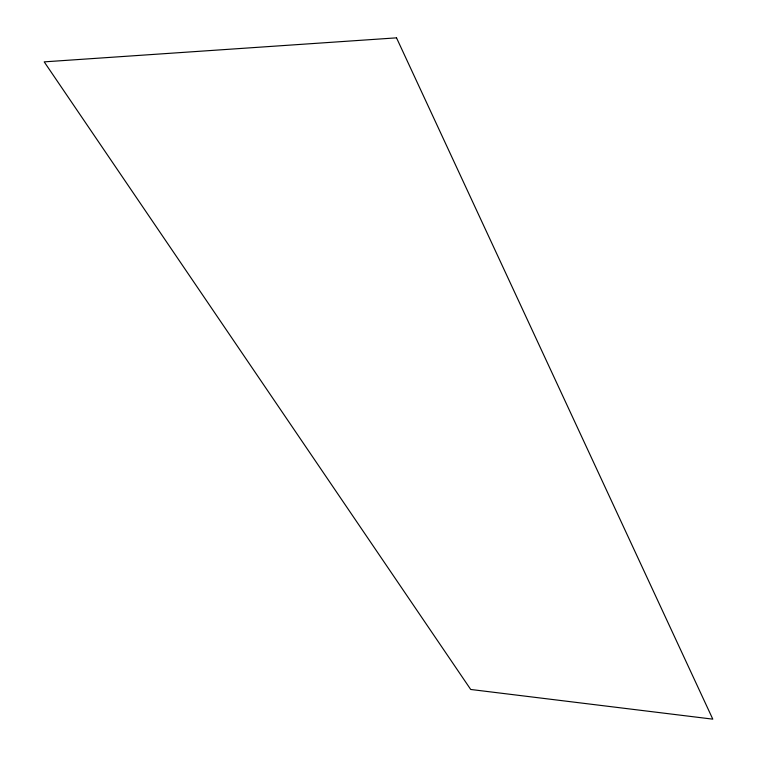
<?xml version="1.0" encoding="UTF-8"?>
<svg xmlns="http://www.w3.org/2000/svg" width="757" height="757" viewBox="0 0 757 757"><rect width="100%" height="100%" fill="white"/><g stroke="black" fill="none" stroke-linecap="round" stroke-linejoin="round"><path stroke-width="1.14" d="M396.517 37.85L44.199 61.866L470.712 689.466L712.801 719.15L396.517 37.85"/></g></svg>
